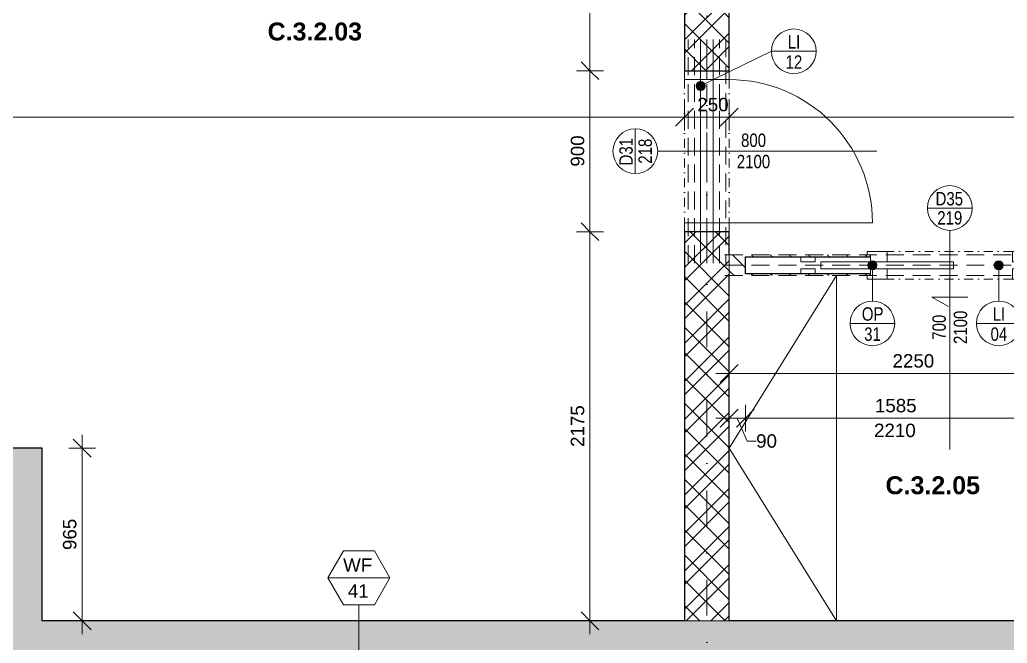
# Model space of a CAD drawing. Header units: millimetres. Extents: x -47276 to -6007, y -7799 to 11180.
# Drawn here: x -32575 to -27057, y 648 to 4133 of the extents above; entities that cross this region are included whole.
import ezdxf

# ---------------------------------------------------------------- set-up
doc = ezdxf.new("R2010")
doc.units = ezdxf.units.MM
for name, pattern in [('HA_Dash_3mm-S1mm', [150, 100, -50]), ('HA_DashDot_10mm-S3mm', [500, 200, -150, 0, -150]), ('HA_DashDot_2_2mm-S0_6mm', [110, 50, -30, 0, -30])]:
    doc.linetypes.add(name, pattern=pattern)
for name, color, linetype, lineweight in [('A-____-____-DIMS', 9, 'Continuous', 5), ('A-____-____-DIMS-50', 9, 'Continuous', 5), ('A-AREA-____-IDEN', 9, 'Continuous', 9), ('A-DOOR-____-IDEN', 9, 'Continuous', 9), ('A-DOOR-____-MCUT', 9, 'HA_DashDot_2_2mm-S0_6mm', 9), ('A-DOOR-____-OTLN', 9, 'Continuous', 9), ('A-DOOR-FRAM-MCUT', 9, 'Continuous', 9), ('A-GENM-____-HDLN', 9, 'HA_Dash_3mm-S1mm', 9), ('A-GENM-____-IDEN', 9, 'Continuous', 9), ('A-GENM-____-OTLN', 9, 'Continuous', 9), ('A-WALL-____-IDEN', 9, 'Continuous', 9), ('A-WALL-____-MCUT', 9, 'Continuous', 9), ('A-WALL-____-PATT', 9, 'Continuous', 25), ('I-FURN-____-OTLN', 9, 'Continuous', 9), ('I-WALL-____-MCUT', 9, 'Continuous', 25), ('S-GRID-____-OTLN', 9, 'Continuous', 5)]:
    doc.layers.add(name, color=color, linetype=linetype, lineweight=lineweight)
doc.styles.add('Arial_1', font='arial.ttf', dxfattribs={"height": 75})
doc.styles.add('Arial_2', font='arial.ttf', dxfattribs={"width": 0.8, "height": 75})
doc.styles.add('Arial_B', font='arialbd.ttf', dxfattribs={"height": 100})
doc.dimstyles.new('Inner_Dimensions', dxfattribs={"dimscale": 304.8, "dimtxt": 76.519455, "dimasz": 0.328084, "dimexe": 0.246063, "dimexo": 0.0625, "dimgap": 0.032808, "dimtad": 1, "dimdec": 0, "dimzin": 0, "dimdsep": 46, "dimtxsty": 'Arial_1', "dimblk1": 'OBLIQUE', "dimblk2": 'OBLIQUE', "dimsah": 1, "dimcen": 0.09, "dimdle": 0.246063, "dimazin": 0, "dimtfac": 1, "dimtdec": 4, "dimtix": 1, "dimtmove": 0, "dimatfit": 3, "dimfxl": 0.246063, "dimfxlon": 1, "dimtvp": 1, "dimtolj": 1, "dimtzin": 0, "dimlwd": 9, "dimlwe": 9, "dimarcsym": 2})
doc.dimstyles.new('Inner_Dimensions_1', dxfattribs={"dimscale": 304.8, "dimtxt": 76.519455, "dimasz": 0.328084, "dimexe": 0.246063, "dimexo": 0.0625, "dimgap": 0.032808, "dimtad": 1, "dimdec": 0, "dimzin": 0, "dimdsep": 46, "dimtxsty": 'Arial_1', "dimblk1": 'OBLIQUE', "dimblk2": 'OBLIQUE', "dimsah": 1, "dimcen": 0.09, "dimdle": 0.246063, "dimazin": 0, "dimtfac": 1, "dimtdec": 4, "dimtix": 1, "dimtmove": 1, "dimatfit": 3, "dimfxl": 0.246063, "dimfxlon": 1, "dimtvp": 1, "dimtolj": 1, "dimtzin": 0, "dimlwd": 9, "dimlwe": 9, "dimarcsym": 2})
doc.dimstyles.new('Inner_Dimensions_2', dxfattribs={"dimscale": 304.8, "dimtxt": 76.519455, "dimasz": 0.328084, "dimexe": 0.246063, "dimexo": 0.0625, "dimgap": 0.032808, "dimtad": 1, "dimdec": 0, "dimzin": 0, "dimdsep": 46, "dimtxsty": 'Arial_1', "dimblk1": 'OBLIQUE', "dimblk2": 'OBLIQUE', "dimsah": 1, "dimcen": 0.09, "dimdle": 0.246063, "dimazin": 0, "dimtfac": 1, "dimtdec": 4, "dimtix": 1, "dimtmove": 2, "dimatfit": 3, "dimfxl": 0.246063, "dimfxlon": 1, "dimtvp": 1, "dimtolj": 1, "dimtzin": 0, "dimlwd": 9, "dimlwe": 9, "dimarcsym": 2})

# ---------------------------------------------------------------- blocks, each defined once
blk = doc.blocks.new('HA_DR_Single_Swing_Solid - In_BJ_800x2100-2040333-DPS_3NP-C')
at = {"layer": 'A-DOOR-____-MCUT'}
for p, q in [((-400, 125), (400, 125)), ((-400, -125), (400, -125))]:
    blk.add_line(p, q, dxfattribs=at)
at = {"layer": 'A-DOOR-____-OTLN', "lineweight": 5}
blk.add_line((400, 925), (400, 125), dxfattribs=at)
blk.add_arc((400, 125), 800, 90, 180, dxfattribs=at)
at = {"layer": 'A-DOOR-FRAM-MCUT'}
for p, q in [((-450, 125), (-400, 125)), ((-400, 125), (-400, -125)), ((400, 125), (450, 125)), ((400, -125), (400, 125)), ((-400, -125), (-450, -125)), ((450, -125), (400, -125))]:
    blk.add_line(p, q, dxfattribs=at)
blk = doc.blocks.new('HA_DR_Single_SlidingToPocket_Solid - In_BJ_700x2100-V1-DPS_3NP-C')
at = {"layer": 'A-DOOR-____-MCUT', "linetype": 'Continuous', "lineweight": 5}
for p, q in [((100, 177.5), (7.6, 230.8)), ((100, 177.5), (-100, 177.5)), ((-20, 20), (350, 20)), ((-20, -18.6), (-20, 20)), ((442.5, 20), (720, 20)), ((720, 20), (720, -18.6)), ((720, -18.6), (-20, -18.6))]:
    blk.add_line(p, q, dxfattribs=at)
at = {"layer": 'A-DOOR-____-MCUT'}
for p, q in [((-350, 77.5), (350, 77.5)), ((-350, -77.5), (350, -77.5))]:
    blk.add_line(p, q, dxfattribs=at)
at = {"layer": 'A-DOOR-FRAM-MCUT'}
for p, q in [((-462.5, 77.5), (-430, 77.5)), ((-462.5, 57.5), (-462.5, 77.5)), ((-429.9, 77.5), (-350, 77.5)), ((-350, 77.5), (-350, 20)), ((350, 77.5), (462.5, 77.5)), ((350, 20), (350, 77.5)), ((462.5, 77.5), (462.5, 57.5)), ((-370, 20), (-370, -20)), ((-350, 20), (-370, 20)), ((442.5, 20), (350, 20)), ((442.5, 47.5), (442.5, 20)), ((752.5, 20), (752.5, 47.5)), ((832.5, 20), (752.5, 20)), ((832.5, 47.5), (832.5, 20)), ((-370, -20), (-350, -20)), ((-350, -20), (-350, -77.5)), ((350, -20), (442.5, -20)), ((350, -77.5), (350, -20)), ((442.5, -20), (442.5, -47.5)), ((752.5, -20), (832.5, -20)), ((752.5, -47.5), (752.5, -20)), ((832.5, -20), (832.5, -47.5)), ((-462.5, -77.5), (-462.5, -57.5)), ((-350, -77.5), (-462.5, -77.5)), ((462.5, -77.5), (350, -77.5)), ((462.5, -57.5), (462.5, -77.5))]:
    blk.add_line(p, q, dxfattribs=at)
blk = doc.blocks.new('NAB_Šatní_skříň_ADNS - 600x2000xšířka-1704205-DPS_3NP-C')
at = {"layer": 'I-FURN-____-OTLN'}
for p, q in [((0, -600), (965, 0)), ((965, 0), (1930, -600)), ((1929.9, -600), (0.1, -600))]:
    blk.add_line(p, q, dxfattribs=at)
blk = doc.blocks.new('TB_Porotherm KP11_5_1750mm - TB_Porotherm KP11_5_1750mm-1871670-DPS_3NP-C')
at = {"layer": 'A-GENM-____-HDLN'}
for p, q in [((-875, 57.5), (875, 57.5)), ((-875, 0), (875, 0)), ((875, -57.5), (-875, -57.5))]:
    blk.add_line(p, q, dxfattribs=at)
blk = doc.blocks.new('TB_Porotherm KP7_1250mm - TB_Porotherm KP7_1250mm-1864450-DPS_3NP-C')
at = {"layer": 'A-GENM-____-HDLN'}
for p, q in [((-625, 35), (625, 35)), ((-625, 0), (625, 0)), ((625, -35), (-625, -35))]:
    blk.add_line(p, q, dxfattribs=at)
blk = doc.blocks.new('DIMBLOCK57-DPS_3NP-C')
at = {"layer": 'A-____-____-DIMS-50', "lineweight": 9}
for p, q in [((-28609.9, 2231.4), (-28609.9, 2081.4)), ((-28609.9, 2156.4), (-28609.9, 2231.4)), ((-26359.9, 2231.4), (-26359.9, 2081.4)), ((-26359.9, 2156.4), (-26359.9, 2231.4)), ((-28684.9, 2156.4), (-26359.9, 2156.4)), ((-28609.9, 2156.4), (-28659.9, 2106.4)), ((-28609.9, 2156.4), (-28559.9, 2206.4)), ((-26359.9, 2156.4), (-26409.9, 2106.4)), ((-26359.9, 2156.4), (-26309.9, 2206.4))]:
    blk.add_line(p, q, dxfattribs=at)
at = {"layer": 'A-____-____-DIMS-50', "color": 0, "lineweight": 9, "insert": (-27697.6, 2263.8), "char_height": 75, "width": 276.883, "attachment_point": 1, "line_spacing_factor": 0.941778, "style": 'Arial_1'}
blk.add_mtext('2250', dxfattribs=at)
blk = doc.blocks.new('_Oblique')
at = {"color": 0, "linetype": 'ByBlock', "lineweight": -2}
blk.add_line((-0.5, -0.5), (0.5, 0.5), dxfattribs=at)
blk = doc.blocks.new('DIMBLOCK60-DPS_3NP-C')
at = {"layer": 'A-____-____-DIMS-50', "lineweight": 9}
for p, q in [((-28609.9, 3513.9), (-28609.9, 3663.9)), ((-23434.9, 3513.9), (-23434.9, 3663.9)), ((-28609.9, 3588.9), (-28659.9, 3538.9)), ((-28609.9, 3588.9), (-28559.9, 3638.9)), ((-23359.9, 3588.9), (-28609.9, 3588.9)), ((-28609.9, 3588.9), (-28609.9, 3513.9)), ((-23434.9, 3588.9), (-23484.9, 3538.9)), ((-23434.9, 3588.9), (-23384.9, 3638.9)), ((-23434.9, 3588.9), (-23434.9, 3513.9))]:
    blk.add_line(p, q, dxfattribs=at)
at = {"layer": 'A-____-____-DIMS-50', "color": 0, "lineweight": 9, "insert": (-26137.8, 3696.3), "char_height": 75, "width": 276.883, "attachment_point": 1, "line_spacing_factor": 0.941778, "style": 'Arial_1'}
blk.add_mtext('5175', dxfattribs=at)
blk = doc.blocks.new('DIMBLOCK61-DPS_3NP-C')
at = {"layer": 'A-____-____-DIMS-50', "lineweight": 9}
for p, q in [((-28859.9, 3513.9), (-28859.9, 3663.9)), ((-28609.9, 3513.9), (-28609.9, 3663.9)), ((-28859.9, 3588.9), (-28909.9, 3538.9)), ((-28859.9, 3588.9), (-28809.9, 3638.9)), ((-28609.9, 3588.9), (-28859.9, 3588.9)), ((-28859.9, 3588.9), (-28859.9, 3513.9)), ((-28609.9, 3588.9), (-28659.9, 3538.9)), ((-28609.9, 3588.9), (-28559.9, 3638.9)), ((-28609.9, 3588.9), (-28609.9, 3513.9))]:
    blk.add_line(p, q, dxfattribs=at)
at = {"layer": 'A-____-____-DIMS-50', "color": 0, "lineweight": 9, "insert": (-28788.4, 3696.3), "char_height": 75, "width": 207.662, "attachment_point": 1, "line_spacing_factor": 0.941778, "style": 'Arial_1'}
blk.add_mtext('250', dxfattribs=at)
blk = doc.blocks.new('DIMBLOCK62-DPS_3NP-C')
at = {"layer": 'A-____-____-DIMS-50', "lineweight": 9}
for p, q in [((-36709.9, 3513.9), (-36709.9, 3663.9)), ((-28859.9, 3513.9), (-28859.9, 3663.9)), ((-36709.9, 3588.9), (-36759.9, 3538.9)), ((-36709.9, 3588.9), (-36659.9, 3638.9)), ((-28859.9, 3588.9), (-36709.9, 3588.9)), ((-36709.9, 3588.9), (-36709.9, 3513.9)), ((-28859.9, 3588.9), (-28909.9, 3538.9)), ((-28859.9, 3588.9), (-28809.9, 3638.9)), ((-28859.9, 3588.9), (-28859.9, 3513.9))]:
    blk.add_line(p, q, dxfattribs=at)
at = {"layer": 'A-____-____-DIMS-50', "color": 0, "lineweight": 9, "insert": (-32900.3, 3696.3), "char_height": 75, "width": 276.883, "attachment_point": 1, "line_spacing_factor": 0.941778, "style": 'Arial_1'}
blk.add_mtext('7850', dxfattribs=at)
blk = doc.blocks.new('HA_TAG_Door_TypeMark_wDimensions - Scale50_Left with Bouble-921048-DPS_3NP-C')
at = {"layer": 'A-DOOR-____-IDEN'}
for p, q in [((-2.5, 22), (2.5, 22)), ((0, -5), (0, 19.5))]:
    blk.add_line(p, q, dxfattribs=at)
blk.add_circle((0, 22), 2.5, dxfattribs=at)
blk = doc.blocks.new('DIMBLOCK116-DPS_3NP-C')
at = {"layer": 'A-____-____-DIMS-50', "lineweight": 9}
for p, q in [((-29388.3, 6248.2), (-29438.3, 6298.2)), ((-29388.3, 6323.2), (-29388.3, 3848.2)), ((-29313.3, 6248.2), (-29463.3, 6248.2)), ((-29388.3, 6248.2), (-29338.3, 6198.2)), ((-29388.3, 6248.2), (-29313.3, 6248.2)), ((-29388.3, 3848.2), (-29438.3, 3898.2)), ((-29313.3, 3848.2), (-29463.3, 3848.2)), ((-29388.3, 3848.2), (-29338.3, 3798.2)), ((-29388.3, 3848.2), (-29313.3, 3848.2))]:
    blk.add_line(p, q, dxfattribs=at)
at = {"layer": 'A-____-____-DIMS-50', "color": 0, "lineweight": 9, "insert": (-29495.6, 4932.8), "char_height": 75, "width": 276.883, "attachment_point": 1, "rotation": 90, "line_spacing_factor": 0.941778, "style": 'Arial_1'}
blk.add_mtext('2400', dxfattribs=at)
blk = doc.blocks.new('DIMBLOCK117-DPS_3NP-C')
at = {"layer": 'A-____-____-DIMS-50', "lineweight": 9}
for p, q in [((-29388.3, 3848.2), (-29438.3, 3898.2)), ((-29313.3, 3848.2), (-29463.3, 3848.2)), ((-29388.3, 3848.2), (-29388.3, 2948.2)), ((-29388.3, 3848.2), (-29338.3, 3798.2)), ((-29388.3, 3848.2), (-29313.3, 3848.2)), ((-29388.3, 2948.2), (-29438.3, 2998.2)), ((-29313.3, 2948.2), (-29463.3, 2948.2)), ((-29388.3, 2948.2), (-29338.3, 2898.2)), ((-29388.3, 2948.2), (-29313.3, 2948.2))]:
    blk.add_line(p, q, dxfattribs=at)
at = {"layer": 'A-____-____-DIMS-50', "color": 0, "lineweight": 9, "insert": (-29495.6, 3311.7), "char_height": 75, "width": 207.662, "attachment_point": 1, "rotation": 90, "line_spacing_factor": 0.941778, "style": 'Arial_1'}
blk.add_mtext('900', dxfattribs=at)
blk = doc.blocks.new('DIMBLOCK118-DPS_3NP-C')
at = {"layer": 'A-____-____-DIMS-50', "lineweight": 9}
for p, q in [((-29388.3, 2948.2), (-29438.3, 2998.2)), ((-29313.3, 2948.2), (-29463.3, 2948.2)), ((-29388.3, 2948.2), (-29388.3, 698.2)), ((-29388.3, 2948.2), (-29338.3, 2898.2)), ((-29388.3, 2948.2), (-29313.3, 2948.2)), ((-29313.3, 773.2), (-29463.3, 773.2)), ((-29388.3, 773.2), (-29438.3, 823.2)), ((-29388.3, 773.2), (-29338.3, 723.2)), ((-29388.3, 773.2), (-29313.3, 773.2))]:
    blk.add_line(p, q, dxfattribs=at)
at = {"layer": 'A-____-____-DIMS-50', "color": 0, "lineweight": 9, "insert": (-29495.6, 1745.3), "char_height": 75, "width": 276.883, "attachment_point": 1, "rotation": 90, "line_spacing_factor": 0.941778, "style": 'Arial_1'}
blk.add_mtext('2175', dxfattribs=at)
blk = doc.blocks.new('DIMBLOCK128-DPS_3NP-C')
at = {"layer": 'A-____-____-DIMS-50', "lineweight": 9}
for p, q in [((-32226.1, 1738.2), (-32276.1, 1788.2)), ((-32226.1, 1813.2), (-32226.1, 698.2)), ((-32301.1, 1738.2), (-32151.1, 1738.2)), ((-32226.1, 1738.2), (-32301.1, 1738.2)), ((-32226.1, 1738.2), (-32176.1, 1688.2)), ((-32151.1, 773.2), (-32301.1, 773.2)), ((-32226.1, 773.2), (-32276.1, 823.2)), ((-32226.1, 773.2), (-32176.1, 723.2)), ((-32226.1, 773.2), (-32151.1, 773.2))]:
    blk.add_line(p, q, dxfattribs=at)
at = {"layer": 'A-____-____-DIMS-50', "color": 0, "lineweight": 9, "insert": (-32333.5, 1169.2), "char_height": 75, "width": 207.662, "attachment_point": 1, "rotation": 90, "line_spacing_factor": 0.941778, "style": 'Arial_1'}
blk.add_mtext('965', dxfattribs=at)
blk = doc.blocks.new('HA_TAG_WA_Partitions - Group _ Type Mark-556634-DPS_3NP-C')
at = {"layer": 'A-WALL-____-IDEN'}
for p, q in [((-1.73, 3), (-3.46, 0)), ((1.73, 3), (-1.73, 3)), ((3.46, 0), (1.73, 3)), ((-3.46, 0), (3.46, 0)), ((-3.46, 0), (-1.73, -3)), ((1.73, -3), (3.46, 0)), ((-1.73, -3), (1.73, -3))]:
    blk.add_line(p, q, dxfattribs=at)
blk = doc.blocks.new('HA_TAG_GM_Products - Generic-588599-DPS_3NP-C')
at = {"layer": 'A-GENM-____-IDEN'}
blk.add_line((-2.5, 0), (2.5, 0), dxfattribs=at)
blk.add_circle((0, 0), 2.5, dxfattribs=at)
blk = doc.blocks.new('DIMBLOCK231-DPS_3NP-C')
at = {"layer": 'A-____-____-DIMS-50', "lineweight": 9}
for p, q in [((-28609.9, 1981.4), (-28609.9, 1831.4)), ((-28609.9, 1906.4), (-28609.9, 1981.4)), ((-28609.9, 1906.4), (-28559.9, 1956.4)), ((-28519.9, 1981.4), (-28519.9, 1831.4)), ((-28519.9, 1906.4), (-28519.9, 1981.4)), ((-28519.9, 1906.4), (-28469.9, 1956.4)), ((-28684.9, 1906.4), (-28519.9, 1906.4)), ((-28609.9, 1906.4), (-28659.9, 1856.4)), ((-28519.9, 1906.4), (-28569.9, 1856.4)), ((-28509.9, 1777.6), (-28564.9, 1906.4)), ((-28459.9, 1777.6), (-28509.9, 1777.6))]:
    blk.add_line(p, q, dxfattribs=at)
at = {"layer": 'A-____-____-DIMS-50', "color": 0, "lineweight": 9, "insert": (-28459.9, 1816.1), "char_height": 75, "width": 138.441, "attachment_point": 1, "line_spacing_factor": 0.941778, "style": 'Arial_1'}
blk.add_mtext('90', dxfattribs=at)
blk = doc.blocks.new('DIMBLOCK232-DPS_3NP-C')
at = {"layer": 'A-____-____-DIMS-50', "lineweight": 9}
for p, q in [((-28519.9, 1981.4), (-28519.9, 1831.4)), ((-28519.9, 1906.4), (-28519.9, 1981.4)), ((-28519.9, 1906.4), (-28469.9, 1956.4)), ((-26934.9, 1981.4), (-26934.9, 1831.4)), ((-26934.9, 1906.4), (-26934.9, 1981.4)), ((-26934.9, 1906.4), (-26884.9, 1956.4)), ((-28519.9, 1906.4), (-28569.9, 1856.4)), ((-28519.9, 1906.4), (-26934.9, 1906.4)), ((-26934.9, 1906.4), (-26984.9, 1856.4))]:
    blk.add_line(p, q, dxfattribs=at)
at = {"layer": 'A-____-____-DIMS-50', "color": 0, "lineweight": 9, "insert": (-27796.1, 2013.8), "char_height": 75, "width": 276.883, "attachment_point": 1, "line_spacing_factor": 0.941778, "style": 'Arial_1'}
blk.add_mtext('1585', dxfattribs=at)

msp = doc.modelspace()

# ---------------------------------------------------------------- hatches: boundary and pattern name
at = {"layer": 'A-GENM-____-IDEN'}
h = msp.add_hatch(color=256, dxfattribs=at)
edge = h.paths.add_edge_path()
edge.add_arc((-28769.9, 3763.2), 25, 0, 360)
h = msp.add_hatch(color=256, dxfattribs=at)
edge = h.paths.add_edge_path()
edge.add_arc((-27810.2, 2760.7), 25, 0, 360)
h = msp.add_hatch(color=256, dxfattribs=at)
edge = h.paths.add_edge_path()
edge.add_arc((-27104, 2760.7), 25, 0, 360)
at = {"layer": 'A-WALL-____-PATT', "lineweight": 5}
h = msp.add_hatch(dxfattribs=at)
h.set_pattern_fill('FP_1', color=256, style=0, pattern_type=2)
h.set_pattern_definition([(45, (0, 0), (-106.066, 106.066), []), (45, (75, 0), (-106.066, 106.066), []), (315, (0, 0), (70.71068, 70.71068), [])])
h.paths.add_polyline_path([(-28609.9, 773.2), (-28609.9, 2948.2), (-28859.9, 2948.2), (-28859.9, 773.2)])
h.paths.add_polyline_path([(-28609.9, 3848.2), (-28609.9, 3848.2), (-28609.9, 5321), (-28859.9, 5321), (-28859.9, 5250.8), (-28609.9, 5250.3), (-28609.9, 4968.2), (-28859.9, 4968.2), (-28859.9, 3848.2)])
h = msp.add_hatch(dxfattribs=at)
h.set_pattern_fill('FP_4', color=256, style=0, pattern_type=2)
h.set_pattern_definition([(135, (0, 0), (-53.033, -53.033), [])])
h.paths.add_polyline_path([(-23434.9, 2703.2), (-23434.9, 2818.2), (-24434.9, 2818.2), (-24434.9, 2703.2), (-24237, 2703.2)])
h.paths.add_polyline_path([(-25234.9, 2703.2), (-25234.9, 2818.2), (-25977.9, 2818.2), (-25977.9, 2816.3), (-26006.8, 2816.3), (-26006.8, 2705.1), (-25977.9, 2705.1), (-25977.9, 2703.2)])
h.paths.add_polyline_path([(-26041.9, 2703.2), (-26041.9, 2705.1), (-26013.1, 2705.1), (-26013.1, 2816.3), (-26041.9, 2816.3), (-26041.9, 2818.2), (-26934.9, 2818.2), (-26934.9, 2703.2), (-26244.9, 2703.2)])
h.paths.add_polyline_path([(-27819.9, 2703.2), (-27819.9, 2713.2), (-28519.9, 2713.2), (-28519.9, 2808.2), (-27819.9, 2808.2), (-27819.9, 2818.2), (-28609.9, 2818.2), (-28609.9, 2703.2)])
at = {"layer": 'A-WALL-____-PATT', "lineweight": 9}
h = msp.add_hatch(color=256, dxfattribs=at)
h.paths.add_polyline_path([(-32449.9, -5371.8), (-32449.9, -2226.8), (-32699.9, -2226.8), (-32699.9, -5371.8)])
h.paths.add_polyline_path([(-32449.9, -1226.8), (-32449.9, 1738.2), (-32699.9, 1738.2), (-32699.9, -1226.8)])
msp.add_hatch(color=256, dxfattribs=at).paths.add_polyline_path([(-24684.9, 523.2), (-24684.9, 773.2), (-32449.9, 773.2), (-32449.9, 523.2), (-25846.7, 523.2)])

# ---------------------------------------------------------------- linework, layer by layer
at = {"layer": 'A-GENM-____-IDEN'}
for p, q in [((-28769.9, 3763.2), (-28374.5, 3956.6)), ((-27810.2, 2760.7), (-27810.2, 2560.9)), ((-27104, 2760.7), (-27104, 2560.9))]:
    msp.add_line(p, q, dxfattribs=at)
for centre in [(-28769.9, 3763.2), (-27810.2, 2760.7), (-27104, 2760.7)]:
    msp.add_circle(centre, 25, dxfattribs=at)
at = {"layer": 'A-WALL-____-IDEN'}
msp.add_line((-30679.8, 448.2), (-30679.8, 863.8), dxfattribs=at)
at = {"layer": 'A-WALL-____-MCUT'}
for p, q in [((-28609.9, 2818.2), (-28609.9, 2703.2)), ((-28859.9, 773.2), (-28609.9, 773.2))]:
    msp.add_line(p, q, dxfattribs=at)
at = {"layer": 'I-WALL-____-MCUT'}
for p, q in [((-28859.9, 4968.2), (-28859.9, 3848.2)), ((-28609.9, 3848.2), (-28609.9, 4968.2)), ((-28859.9, 3848.2), (-28609.9, 3848.2)), ((-28859.9, 2948.2), (-28859.9, 773.2)), ((-28609.9, 2948.2), (-28859.9, 2948.2)), ((-28609.9, 2818.2), (-28609.9, 2948.2)), ((-27819.9, 2808.2), (-27819.9, 2818.2)), ((-28519.9, 2713.2), (-28519.9, 2808.2)), ((-28519.9, 2808.2), (-27819.9, 2808.2)), ((-27819.9, 2713.2), (-28519.9, 2713.2)), ((-27819.9, 2703.2), (-27819.9, 2713.2)), ((-28609.9, 1738.3), (-28609.9, 2703.2)), ((-32449.9, 1738.2), (-32799.9, 1738.2)), ((-32449.9, 773.2), (-32449.9, 1738.2)), ((-28609.9, 773.2), (-28609.9, 1738.2)), ((-28859.9, 773.2), (-32449.9, 773.2)), ((-26359.9, 773.2), (-28609.9, 773.2))]:
    msp.add_line(p, q, dxfattribs=at)
at = {"layer": 'S-GRID-____-OTLN', "linetype": 'HA_DashDot_10mm-S3mm', "lineweight": 9}
msp.add_line((-28734.9, -6198.9), (-28734.9, 9580.2), dxfattribs=at)

# ---------------------------------------------------------------- block references
at = {"layer": 'A-DOOR-____-IDEN', "xscale": 49.99999999999998, "yscale": 49.99999999999998, "zscale": 49.99999999999998, "rotation": 89.99999999999962}
msp.add_blockref('HA_TAG_Door_TypeMark_wDimensions - Scale50_Left with Bouble-921048-DPS_3NP-C', (-28034.9, 3398.2), dxfattribs=at)
at = {"layer": 'A-DOOR-____-IDEN', "xscale": 49.99999999999998, "yscale": 49.99999999999998, "zscale": 49.99999999999998}
msp.add_blockref('HA_TAG_Door_TypeMark_wDimensions - Scale50_Left with Bouble-921048-DPS_3NP-C', (-27377.4, 1980.7), dxfattribs=at)
at = {"layer": 'A-DOOR-____-OTLN'}
for name, p, rotation in [('HA_DR_Single_Swing_Solid - In_BJ_800x2100-2040333-DPS_3NP-C', (-28734.9, 3398.2), 269.9999999999997), ('HA_DR_Single_SlidingToPocket_Solid - In_BJ_700x2100-V1-DPS_3NP-C', (-27377.4, 2760.7), 180)]:
    msp.add_blockref(name, p, dxfattribs=dict(at, rotation=rotation))
at = {"layer": 'A-GENM-____-IDEN', "xscale": 49.99999999999998, "yscale": 49.99999999999998, "zscale": 49.99999999999998}
for p in [(-28249.5, 3956.6), (-27810.2, 2435.9), (-27104, 2435.9)]:
    msp.add_blockref('HA_TAG_GM_Products - Generic-588599-DPS_3NP-C', p, dxfattribs=at)
at = {"layer": 'A-GENM-____-OTLN'}
for name, p, rotation in [('TB_Porotherm KP7_1250mm - TB_Porotherm KP7_1250mm-1864450-DPS_3NP-C', (-28804.9, 3398.2), 90.00000000000017), ('TB_Porotherm KP7_1250mm - TB_Porotherm KP7_1250mm-1864450-DPS_3NP-C', (-28734.9, 3398.2), 90.00000000000017), ('TB_Porotherm KP7_1250mm - TB_Porotherm KP7_1250mm-1864450-DPS_3NP-C', (-28664.9, 3398.2), 90.00000000000017), ('TB_Porotherm KP11_5_1750mm - TB_Porotherm KP11_5_1750mm-1871670-DPS_3NP-C', (-27759.9, 2760.7), 180)]:
    msp.add_blockref(name, p, dxfattribs=dict(at, rotation=rotation))
at = {"layer": 'A-WALL-____-IDEN', "xscale": 49.99999999999998, "yscale": 49.99999999999998, "zscale": 49.99999999999998}
msp.add_blockref('HA_TAG_WA_Partitions - Group _ Type Mark-556634-DPS_3NP-C', (-30679.8, 1013.8), dxfattribs=at)
at = {"layer": 'I-FURN-____-OTLN', "rotation": 90.00000000000037}
msp.add_blockref('NAB_Šatní_skříň_ADNS - 600x2000xšířka-1704205-DPS_3NP-C', (-28609.9, 773.2), dxfattribs=at)

# ---------------------------------------------------------------- texts
at = {"layer": 'A-AREA-____-IDEN', "lineweight": 5, "char_height": 100, "width": 653.375, "attachment_point": 1, "style": 'Arial_B'}
for s, insert in [('C.3.2.03', (-31190, 4117.2)), ('C.3.2.05', (-27736.7, 1581.3))]:
    msp.add_mtext(s, dxfattribs=dict(at, insert=insert))
at = {"layer": 'A-DOOR-____-IDEN', "lineweight": 5, "char_height": 75, "attachment_point": 1}
for s, insert, width, style in [('800', (-28544.1, 3496.8), 173.164, 'Arial_2'), ('2100', (-28567.9, 3377.7), 230.886, 'Arial_2'), ('D35', (-27457.2, 3170.1), 189.198, 'Arial_2'), ('219', (-27447.6, 3063), 173.164, 'Arial_2'), ('2210', (-27801, 1875.4), 288.607, 'Arial_1')]:
    msp.add_mtext(s, dxfattribs=dict(at, insert=insert, width=width, style=style))
at = {"layer": 'A-DOOR-____-IDEN', "lineweight": 5, "char_height": 75, "attachment_point": 1, "rotation": 90, "style": 'Arial_2'}
for s, insert, width in [('D31', (-29224.3, 3318.4), 189.198), ('218', (-29117.2, 3328), 173.164), ('2100', (-27355.9, 2320.5), 230.886), ('700', (-27475, 2344.3), 173.164)]:
    msp.add_mtext(s, dxfattribs=dict(at, insert=insert, width=width))
at = {"layer": 'A-GENM-____-IDEN', "lineweight": 5, "char_height": 75, "attachment_point": 1, "style": 'Arial_2'}
for s, insert, width in [('LI', (-28283.3, 4046.7), 86.582), ('12', (-28295.3, 3934), 115.443), ('OP', (-27869.2, 2526), 147.51), ('LI', (-27137.8, 2526), 86.582), ('31', (-27856, 2413.3), 115.443), ('04', (-27149.8, 2413.3), 115.443)]:
    msp.add_mtext(s, dxfattribs=dict(at, insert=insert, width=width))
at = {"layer": 'A-WALL-____-IDEN', "lineweight": 5, "char_height": 75, "attachment_point": 1, "style": 'Arial_1'}
for s, insert, width in [('WF', (-30767.8, 1122.7), 208.439), ('41', (-30741.3, 978.2), 144.304)]:
    msp.add_mtext(s, dxfattribs=dict(at, insert=insert, width=width))

# ---------------------------------------------------------------- dimensions: what is measured, and where the dimension line sits
at = {"layer": 'A-____-____-DIMS', "lineweight": 9}
for base, p1, p2, override, picture, middle in [((-29388.3, 3848.2), (-29313.3, 6248.2), (-29313.3, 3848.2), {"dimpost": '<>', "dimfxl": 2400}, 'DIMBLOCK116-DPS_3NP-C', (-29436.6, 5048.2)), ((-29388.3, 2948.2), (-29313.3, 3848.2), (-29313.3, 2948.2), {"dimpost": '<>', "dimfxl": 900}, 'DIMBLOCK117-DPS_3NP-C', (-29436.6, 3398.2)), ((-29388.3, 773.2), (-29313.3, 2948.2), (-29313.3, 773.2), {"dimpost": '<>', "dimfxl": 2175}, 'DIMBLOCK118-DPS_3NP-C', (-29436.6, 1860.7)), ((-32226.1, 773.2), (-32301.1, 1738.2), (-32151.1, 773.2), {"dimpost": '<>', "dimfxl": 976.58845}, 'DIMBLOCK128-DPS_3NP-C', (-32274.4, 1255.7))]:
    dim = msp.add_linear_dim(base=base, p1=p1, p2=p2, angle=90, dimstyle='Inner_Dimensions', override=override, dxfattribs=at)
    dim.commit()
    dim.dimension.update_dxf_attribs({"geometry": picture, "text_midpoint": middle})
for base, p1, p2, override, picture, middle in [((-36709.9, 3588.9), (-28859.9, 3513.9), (-36709.9, 3513.9), {"dimpost": '<>', "dimfxl": 7850}, 'DIMBLOCK62-DPS_3NP-C', (-32784.9, 3637.2)), ((-28609.9, 3588.9), (-23434.9, 3513.9), (-28609.9, 3513.9), {"dimpost": '<>', "dimfxl": 5175}, 'DIMBLOCK60-DPS_3NP-C', (-26022.4, 3637.2))]:
    dim = msp.add_linear_dim(base=base, p1=p1, p2=p2, dimstyle='Inner_Dimensions', override=override, dxfattribs=at)
    dim.commit()
    dim.dimension.update_dxf_attribs({"geometry": picture, "text_midpoint": middle})
for base, p1, p2, override, picture, middle in [((-28859.9, 3588.9), (-28609.9, 3513.9), (-28859.9, 3513.9), {"dimpost": '<>', "dimfxl": 250}, 'DIMBLOCK61-DPS_3NP-C', (-28684.5, 3646.3)), ((-26359.9, 2156.4), (-28609.9, 2231.4), (-26359.9, 2231.4), {"dimpost": '<>', "dimfxl": 2250}, 'DIMBLOCK57-DPS_3NP-C', (-27559.2, 2213.8))]:
    dim = msp.add_linear_dim(base=base, p1=p1, p2=p2, dimstyle='Inner_Dimensions_2', override=override, dxfattribs=at)
    dim.commit()
    dim.dimension.update_dxf_attribs({"geometry": picture, "text_midpoint": middle, "dimtype": 160, "text_rotation": 360})
for base, p1, p2, dimstyle, override, picture, middle in [((-26934.9, 1906.4), (-28519.9, 1981.4), (-26934.9, 1981.4), 'Inner_Dimensions_2', {"dimpost": '<>', "dimfxl": 1585}, 'DIMBLOCK232-DPS_3NP-C', (-27657.6, 1963.8)), ((-28519.9, 1906.4), (-28609.9, 1981.4), (-28519.9, 1981.4), 'Inner_Dimensions_1', {"dimpost": '<>', "dimfxl": 90}, 'DIMBLOCK231-DPS_3NP-C', (-28390.6, 1766.1))]:
    dim = msp.add_linear_dim(base=base, p1=p1, p2=p2, dimstyle=dimstyle, override=override, dxfattribs=at)
    dim.commit()
    dim.dimension.update_dxf_attribs({"geometry": picture, "text_midpoint": middle, "dimtype": 160})

doc.saveas('drawing.dxf')
